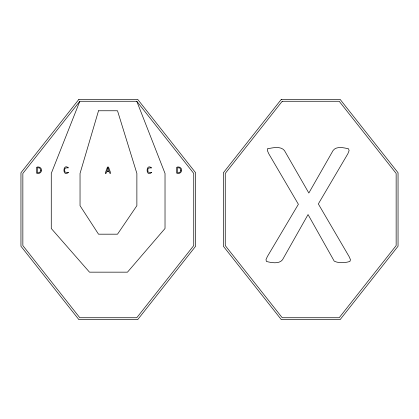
<?xml version="1.0" encoding="UTF-8"?>
<svg xmlns="http://www.w3.org/2000/svg" width="419" height="419" viewBox="0 0 419 419"><rect width="100%" height="100%" fill="white"/><g stroke="black" fill="none" stroke-linecap="round" stroke-linejoin="round"><path stroke-width="0.63" d="M79.814 101.267L51.27 173.424L51.27 228.486L89.493 272.161L127.47 272.161L165.023 228.486L165.023 173.424L136.777 101.267L79.814 101.267L22.851 173.424L22.851 245.576L79.814 317.733L136.777 317.733L193.74 245.576L193.74 173.424L136.777 101.267M68.438 172.439C62.368 177.609 62.562 162.771 68.412 167.851C67.532 167.967 64.097 167.171 64.694 170.177C64.076 173.215 67.637 172.246 68.438 172.439M151.605 172.508C145.54 177.677 145.733 162.839 151.578 167.914C150.699 168.035 147.263 167.233 147.86 170.245C147.242 173.277 150.803 172.314 151.605 172.508M40.507 170.166C40.779 172 38.983 173.11 37.333 172.712L37.333 167.731L39.281 167.914A1.859 1.859 0 0 1 40.214 168.778L40.507 170.166M180.636 170.166C180.908 172 179.117 173.11 177.462 172.712L177.462 167.731L179.411 167.914A1.859 1.859 0 0 1 180.343 168.778L180.636 170.166M41.402 170.13C41.895 172.78 38.239 174.351 36.479 173.078L36.479 167.37C38.15 166.133 41.806 167.542 41.402 170.13M181.532 170.13C182.024 172.78 178.368 174.351 176.614 173.078L176.614 167.37C178.279 166.133 181.94 167.542 181.532 170.13M267.783 148.755L267.39 150.604L268.752 153.726L298.38 204.278L267.343 256.59L265.981 259.665L266.421 261.466C271.271 262.671 278.865 264.305 282.469 259.843L308.049 214.565L334.205 261.116C338.903 263.467 344.989 262.902 349.902 261.466L350.473 259.665L349.111 256.59L318.335 203.927L347.88 153.726L349.111 150.604L348.535 148.803C343.852 147.766 336.42 145.906 333.105 150.473L308.84 193.023L284.401 150.473C280.604 145.912 272.858 147.734 267.783 148.755M105.295 173.089C105.604 174.215 107.044 172.434 106.641 171.711L109.301 171.711C108.893 172.481 110.391 174.215 110.716 173.094L108.568 167.15L107.987 166.966L107.437 167.144L105.295 173.089M98.523 110.763L80.039 173.424L80.039 205.703L98.523 234.184L117.509 234.184L136.872 205.703L136.872 173.424L117.509 110.763L98.523 110.763M107.955 167.846L106.855 171.036L109.081 171.036L107.961 167.846M78.892 99.371L20.95 172.764L20.95 246.236L78.892 319.629L137.694 319.629L195.636 246.236L195.636 172.764L137.694 99.371L78.892 99.371M281.306 99.371L223.364 172.764L223.364 246.236L281.306 319.629L340.108 319.629L398.05 246.236L398.05 172.764L340.108 99.371L281.306 99.371M282.223 101.267L225.26 173.424L225.26 245.576L282.223 317.733L339.186 317.733L396.149 245.576L396.149 173.424L339.186 101.267L282.223 101.267"/></g></svg>
